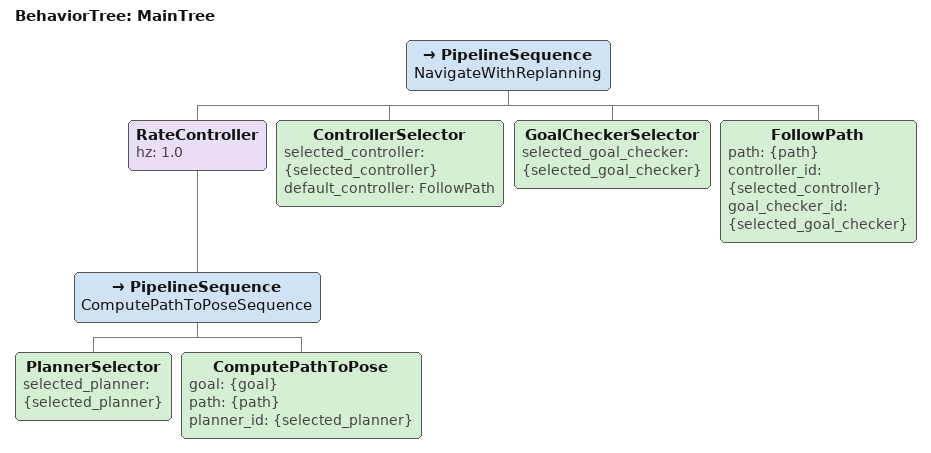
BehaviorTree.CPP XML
<root main_tree_to_execute="MainTree">
  <BehaviorTree ID="MainTree">
      <PipelineSequence name="NavigateWithReplanning">
        <RateController hz="1.0">
            <PipelineSequence name="ComputePathToPoseSequence">
              <PlannerSelector selected_planner="{selected_planner}" />
                <ComputePathToPose goal="{goal}" path="{path}" planner_id="{selected_planner}" />
            </PipelineSequence>
        </RateController>
        <ControllerSelector selected_controller="{selected_controller}" default_controller="FollowPath" />
        <GoalCheckerSelector selected_goal_checker="{selected_goal_checker}"/>
        <FollowPath path="{path}" controller_id="{selected_controller}" goal_checker_id="{selected_goal_checker}" />
      </PipelineSequence>
  </BehaviorTree>
</root>
